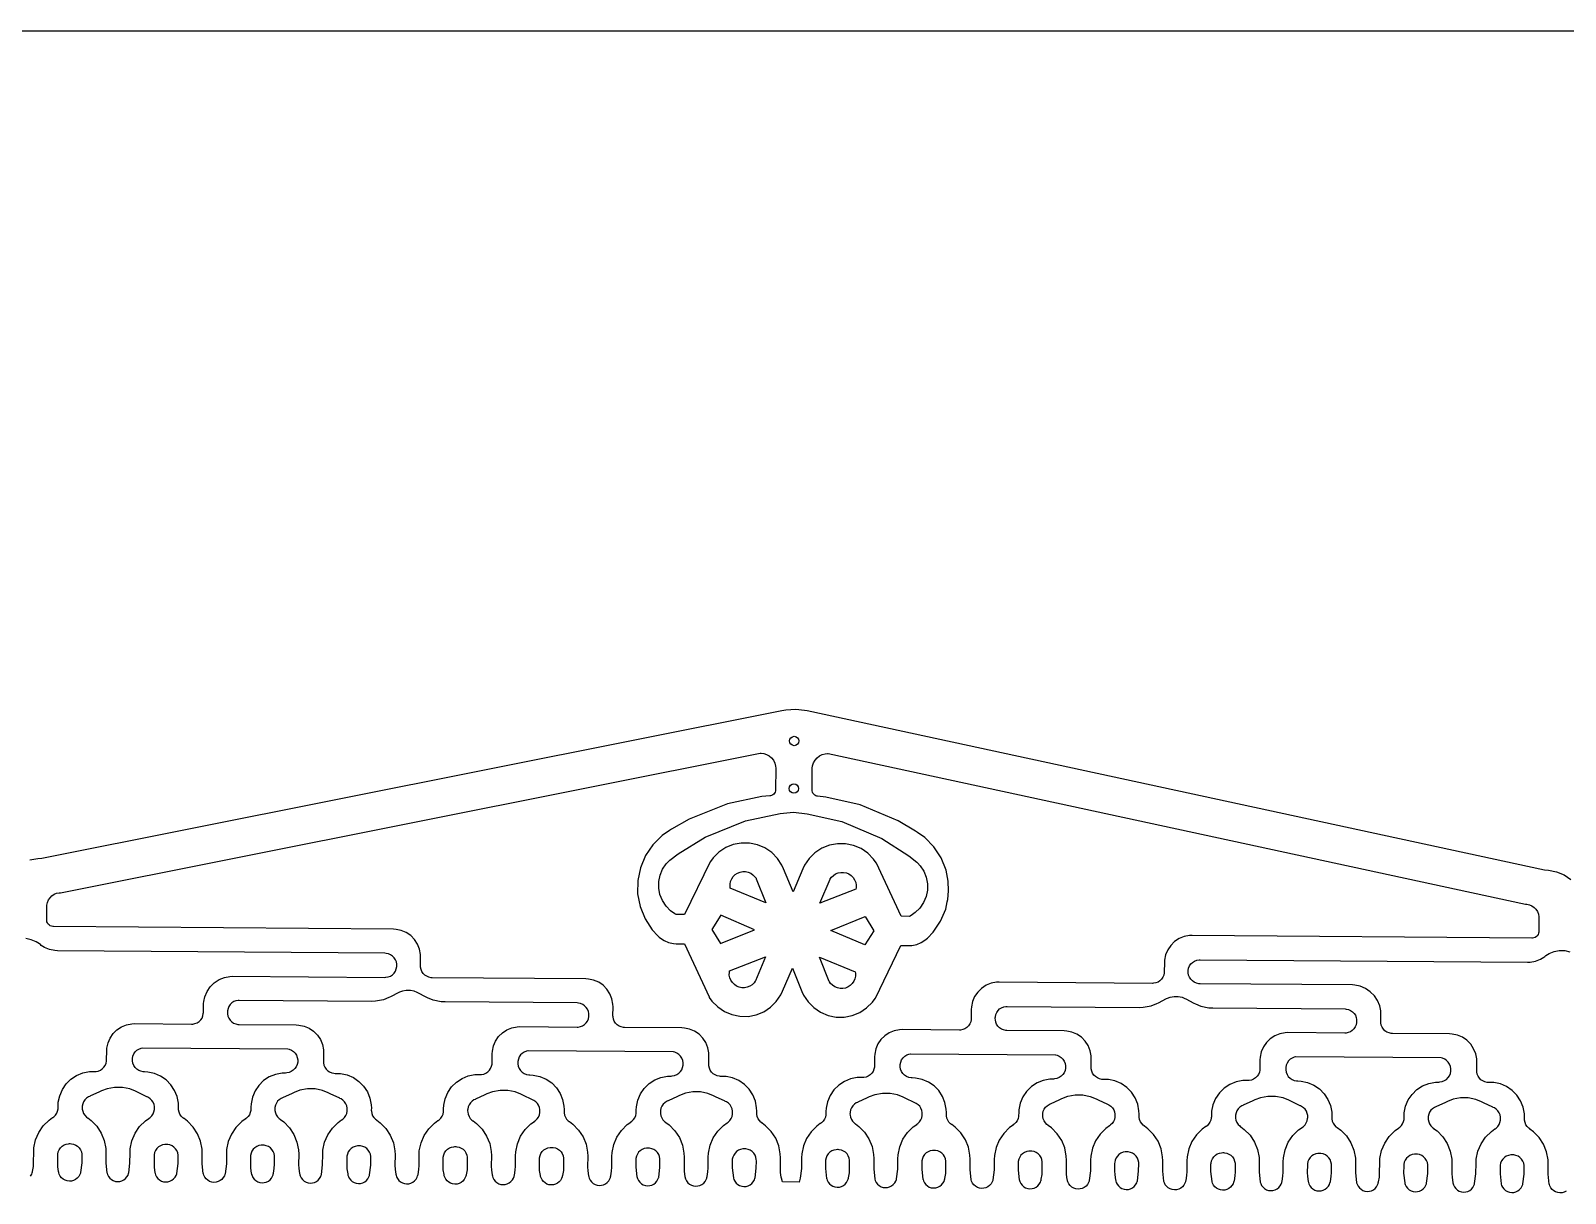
# Model space of a CAD drawing. Extents: x -7117 to 217883, y -155278 to 144722.
# Drawn here: x 82843 to 107368, y 126146 to 144722 of the extents above; entities that cross this region are included whole.
import ezdxf

# ---------------------------------------------------------------- set-up
doc = ezdxf.new("R2010")
doc.units = 13
doc.header["$MEASUREMENT"] = 0
for name, color, linetype in [('1 - Negative', 150, 'Continuous'), ('2-light', 80, 'Continuous'), ('3-dark', 170, 'Continuous')]:
    doc.layers.add(name, color=color, linetype=linetype)

msp = doc.modelspace()

# ---------------------------------------------------------------- linework, layer by layer
at = {"layer": '1 - Negative'}
msp.add_lwpolyline([(-7117, 144722), (217883, 144722), (217883, -155278), (-7117, -155278)], close=True, dxfattribs=at)
at = {"layer": '2-light'}
msp.add_lwpolyline([(82832, 131474), (82959, 131498), (83024, 131501), (83024, 131501), (94846, 133861), (94909, 133872), (95070, 133880), (95211, 133866), (95253, 133858), (107036, 131313), (107036, 131313), (107101, 131309), (107228, 131283), (107347, 131233), (107454, 131160)], dxfattribs=at)
at = {"layer": '3-dark'}
for points in [[(97494, 131194), (97472, 131310), (97393, 131504), (97278, 131680), (97130, 131829), (97015, 131913), (96983, 131932), (96707, 132098), (96098, 132354), (95550, 132477), (95419, 132491), (95418, 132491), (95408, 132493), (95389, 132499), (95372, 132509), (95357, 132522), (95345, 132537), (95337, 132555), (95332, 132574), (95330, 132588), (95330, 132591), (95333, 132924), (95333, 132939), (95339, 132978), (95355, 133025), (95379, 133067), (95411, 133104), (95450, 133134), (95494, 133156), (95541, 133169), (95575, 133172), (95585, 133172), (106729, 130766), (106751, 130764), (106793, 130756), (106832, 130739), (106868, 130715), (106898, 130684), (106922, 130648), (106938, 130608), (106946, 130565), (106947, 130544), (106946, 130332), (106945, 130321), (106941, 130300), (106932, 130280), (106920, 130262), (106905, 130247), (106887, 130235), (106867, 130227), (106845, 130223), (106835, 130223), (101404, 130265), (101361, 130263), (101276, 130247), (101196, 130215), (101124, 130167), (101063, 130107), (101014, 130036), (100980, 129956), (100963, 129872), (100960, 129829), (100959, 129686), (100958, 129667), (100951, 129631), (100937, 129598), (100916, 129567), (100890, 129542), (100859, 129521), (100825, 129508), (100789, 129501), (100771, 129500), (98318, 129519), (98275, 129517), (98190, 129501), (98110, 129469), (98038, 129421), (97977, 129361), (97928, 129290), (97894, 129210), (97877, 129126), (97875, 129083), (97873, 128940), (97872, 128921), (97865, 128885), (97851, 128852), (97830, 128821), (97804, 128796), (97773, 128775), (97739, 128762), (97703, 128755), (97685, 128754), (96772, 128761), (96729, 128759), (96644, 128743), (96564, 128711), (96492, 128664), (96431, 128603), (96382, 128532), (96349, 128452), (96331, 128368), (96329, 128325), (96327, 128182), (96326, 128163), (96319, 128127), (96305, 128094), (96284, 128063), (96258, 128038), (96227, 128018), (96193, 128004), (96157, 127997), (96139, 127996), (96106, 127996), (96052, 127994), (95946, 127974), (95846, 127933), (95756, 127874), (95679, 127799), (95619, 127709), (95577, 127610), (95555, 127505), (95552, 127451), (95551, 127418), (95550, 127399), (95543, 127363), (95529, 127330), (95508, 127299), (95482, 127274), (95466, 127262), (95465, 127262), (95462, 127259), (95406, 127219), (95314, 127128), (95241, 127021), (95191, 126902), (95165, 126775), (95161, 126711), (95160, 126543), (95140, 126387), (95124, 126326), (94856, 126328), (94842, 126389), (94839, 126403), (94827, 126481), (94824, 126545), (94826, 126713), (94823, 126778), (94799, 126905), (94750, 127025), (94679, 127133), (94588, 127225), (94533, 127267), (94530, 127269), (94529, 127270), (94513, 127281), (94488, 127307), (94468, 127338), (94454, 127372), (94447, 127408), (94446, 127426), (94446, 127459), (94444, 127513), (94424, 127619), (94383, 127719), (94324, 127809), (94249, 127886), (94159, 127947), (94060, 127989), (93955, 128011), (93901, 128014), (93868, 128014), (93849, 128015), (93813, 128022), (93780, 128037), (93749, 128057), (93724, 128083), (93704, 128114), (93690, 128148), (93683, 128184), (93682, 128202), (93683, 128345), (93681, 128388), (93665, 128473), (93633, 128553), (93586, 128625), (93525, 128687), (93454, 128735), (93374, 128769), (93290, 128786), (93247, 128789), (92334, 128796), (92315, 128797), (92280, 128804), (92246, 128819), (92215, 128839), (92190, 128865), (92170, 128896), (92156, 128930), (92149, 128966), (92148, 128984), (92149, 129127), (92148, 129170), (92131, 129255), (92099, 129335), (92052, 129407), (91991, 129469), (91920, 129517), (91840, 129551), (91756, 129568), (91713, 129571), (89260, 129590), (89242, 129591), (89206, 129598), (89172, 129613), (89142, 129633), (89116, 129659), (89096, 129690), (89082, 129724), (89075, 129760), (89074, 129778), (89075, 129921), (89074, 129964), (89057, 130049), (89025, 130129), (88978, 130201), (88917, 130263), (88846, 130311), (88766, 130345), (88682, 130362), (88639, 130365), (83208, 130407), (83197, 130408), (83176, 130412), (83156, 130421), (83138, 130433), (83123, 130448), (83111, 130466), (83103, 130486), (83099, 130507), (83099, 130518), (83101, 130730), (83102, 130752), (83111, 130794), (83127, 130834), (83152, 130869), (83182, 130899), (83218, 130923), (83258, 130939), (83301, 130947), (83322, 130948), (94503, 133181), (94518, 133180), (94557, 133175), (94603, 133159), (94646, 133135), (94683, 133102), (94713, 133064), (94734, 133020), (94747, 132972), (94751, 132938), (94751, 132929), (94748, 132596), (94748, 132590), (94746, 132574), (94739, 132556), (94730, 132539), (94717, 132524), (94701, 132512), (94684, 132503), (94666, 132498), (94657, 132497), (94527, 132485), (93977, 132370), (93364, 132124), (93085, 131963), (93053, 131944), (92936, 131862), (92787, 131715), (92669, 131541), (92587, 131348), (92544, 131142), (92543, 130932), (92582, 130726), (92661, 130532), (92776, 130356), (92866, 130258), (92887, 130239), (92908, 130221), (92965, 130183), (93038, 130152), (93117, 130136), (93156, 130134), (93156, 130134), (93156, 130134), (93289, 130133), (93684, 129284), (93688, 129277), (93730, 129218), (93822, 129125), (93930, 129052), (94050, 129001), (94178, 128974), (94308, 128973), (94436, 128998), (94557, 129047), (94666, 129118), (94759, 129210), (94832, 129317), (94860, 129375), (95017, 129743), (95168, 129373), (95195, 129314), (95266, 129206), (95358, 129113), (95466, 129040), (95586, 128989), (95714, 128962), (95844, 128961), (95972, 128986), (96093, 129035), (96202, 129107), (96295, 129198), (96339, 129256), (96343, 129263), (96343, 129263), (96750, 130106), (96883, 130105), (96883, 130105), (96883, 130105), (96923, 130106), (97002, 130121), (97076, 130151), (97133, 130188), (97154, 130205), (97154, 130205), (97175, 130224), (97267, 130321), (97385, 130495), (97467, 130688), (97491, 130804), (97498, 130841), (97511, 130977), (97503, 131135)], [(93135, 130614), (93069, 130661), (92996, 130736), (92938, 130823), (92899, 130920), (92880, 131022), (92880, 131126), (92902, 131229), (92942, 131325), (93001, 131411), (93047, 131459), (93057, 131469), (93057, 131469), (93188, 131568), (93622, 131838), (94265, 132098), (94819, 132215), (95036, 132235), (95253, 132211), (95805, 132086), (96444, 131816), (96874, 131540), (97003, 131438), (97014, 131428), (97059, 131379), (97116, 131292), (97155, 131195), (97175, 131093), (97174, 130989), (97153, 130886), (97112, 130790), (97053, 130704), (96979, 130631), (96912, 130585), (96887, 130571), (96754, 130572), (96360, 131421), (96356, 131427), (96313, 131486), (96221, 131579), (96113, 131653), (95993, 131704), (95866, 131730), (95735, 131731), (95607, 131707), (95486, 131658), (95377, 131586), (95284, 131495), (95211, 131387), (95183, 131329), (95026, 130962), (94876, 131331), (94848, 131390), (94777, 131498), (94686, 131591), (94578, 131665), (94458, 131716), (94330, 131742), (94199, 131743), (94071, 131719), (93950, 131670), (93841, 131598), (93748, 131507), (93705, 131448), (93701, 131442), (93293, 130599), (93160, 130600), (93160, 130600)], [(94022, 131022), (94019, 131044), (94020, 131087), (94029, 131130), (94046, 131170), (94071, 131207), (94102, 131238), (94139, 131262), (94179, 131278), (94223, 131287), (94267, 131286), (94310, 131277), (94350, 131260), (94386, 131235), (94417, 131204), (94435, 131179), (94439, 131172), (94594, 130786), (94022, 131022)], [(95617, 131163), (95622, 131170), (95639, 131195), (95671, 131225), (95707, 131250), (95748, 131266), (95791, 131274), (95835, 131274), (95878, 131265), (95919, 131248), (95955, 131223), (95986, 131192), (96010, 131155), (96027, 131114), (96035, 131071), (96035, 131028), (96031, 131007), (95456, 130780)], [(93867, 130135), (94412, 130357), (93870, 130588), (93726, 130362)], [(95631, 130347), (96177, 130570), (96317, 130342), (96173, 130116)], [(94012, 129698), (94587, 129925), (94426, 129541), (94422, 129534), (94404, 129510), (94373, 129479), (94336, 129455), (94295, 129438), (94252, 129430), (94208, 129430), (94165, 129439), (94125, 129456), (94088, 129481), (94057, 129512), (94033, 129549), (94017, 129590), (94008, 129633), (94009, 129677), (94012, 129698)], [(95449, 129918), (96021, 129682), (96021, 129682), (96024, 129661), (96024, 129617), (96015, 129574), (95998, 129534), (95973, 129498), (95941, 129467), (95905, 129443), (95864, 129426), (95821, 129418), (95777, 129418), (95734, 129427), (95693, 129444), (95657, 129469), (95626, 129500), (95609, 129525), (95605, 129532)], [(89029, 126431), (89030, 126435), (89033, 126448), (89046, 126526), (89049, 126590), (89051, 126759), (89054, 126823), (89081, 126950), (89131, 127069), (89204, 127176), (89296, 127267), (89352, 127307), (89355, 127309), (89356, 127310), (89372, 127321), (89398, 127347), (89419, 127377), (89433, 127411), (89440, 127447), (89441, 127465), (89442, 127498), (89445, 127552), (89466, 127658), (89508, 127757), (89569, 127846), (89646, 127922), (89736, 127981), (89836, 128022), (89942, 128042), (89996, 128044), (90029, 128044), (90047, 128045), (90083, 128051), (90117, 128065), (90148, 128085), (90174, 128111), (90194, 128141), (90209, 128175), (90216, 128211), (90217, 128229), (90218, 128372), (90221, 128415), (90238, 128500), (90272, 128579), (90320, 128651), (90382, 128711), (90454, 128759), (90534, 128791), (90619, 128807), (90662, 128809), (91575, 128802), (91593, 128803), (91629, 128809), (91663, 128823), (91694, 128843), (91720, 128869), (91740, 128899), (91755, 128933), (91762, 128969), (91763, 128987), (91763, 128998), (91763, 129017), (91756, 129053), (91742, 129087), (91722, 129117), (91696, 129143), (91666, 129164), (91632, 129178), (91596, 129186), (91578, 129187), (89467, 129203), (89402, 129207), (89275, 129233), (89187, 129268), (89161, 129281), (89032, 129350), (89018, 129357), (88974, 129374), (88911, 129387), (88846, 129388), (88783, 129376), (88739, 129359), (88725, 129352), (88595, 129285), (88568, 129273), (88480, 129239), (88353, 129215), (88288, 129212), (86177, 129229), (86159, 129228), (86123, 129221), (86089, 129208), (86058, 129187), (86032, 129162), (86011, 129131), (85997, 129098), (85990, 129062), (85988, 129043), (85988, 129032), (85989, 129014), (85996, 128978), (86010, 128944), (86030, 128913), (86056, 128887), (86086, 128867), (86120, 128852), (86156, 128845), (86174, 128844), (87087, 128837), (87130, 128834), (87214, 128817), (87294, 128783), (87365, 128735), (87426, 128673), (87473, 128601), (87506, 128521), (87522, 128437), (87523, 128393), (87522, 128250), (87523, 128232), (87530, 128196), (87544, 128162), (87564, 128131), (87590, 128105), (87620, 128085), (87654, 128070), (87690, 128063), (87708, 128062), (87741, 128062), (87795, 128059), (87900, 128037), (88000, 127995), (88089, 127934), (88164, 127857), (88224, 127767), (88264, 127667), (88284, 127561), (88287, 127507), (88286, 127474), (88287, 127456), (88294, 127420), (88308, 127386), (88328, 127355), (88354, 127329), (88369, 127318), (88370, 127317), (88373, 127315), (88428, 127274), (88519, 127181), (88590, 127073), (88639, 126953), (88663, 126826), (88666, 126762), (88664, 126593), (88667, 126529), (88679, 126451), (88682, 126437), (88683, 126434), (88683, 126431), (88690, 126411), (88705, 126380), (88727, 126352), (88753, 126330), (88783, 126312), (88816, 126301), (88851, 126297), (88886, 126299), (88919, 126308), (88951, 126324), (88978, 126345), (89001, 126371), (89018, 126402), (89027, 126425)], [(100953, 126338), (100952, 126342), (100934, 126498), (100936, 126666), (100933, 126730), (100909, 126858), (100860, 126977), (100789, 127086), (100698, 127178), (100643, 127219), (100640, 127221), (100639, 127222), (100624, 127234), (100598, 127260), (100578, 127290), (100564, 127324), (100557, 127360), (100556, 127379), (100557, 127412), (100554, 127466), (100534, 127571), (100494, 127671), (100434, 127761), (100359, 127838), (100270, 127899), (100170, 127941), (100065, 127963), (100011, 127966), (99978, 127966), (99960, 127967), (99924, 127975), (99890, 127989), (99860, 128010), (99834, 128036), (99814, 128066), (99800, 128100), (99793, 128136), (99792, 128155), (99793, 128298), (99792, 128341), (99776, 128425), (99743, 128505), (99696, 128577), (99635, 128639), (99564, 128687), (99484, 128721), (99400, 128739), (99357, 128741), (98444, 128748), (98426, 128749), (98390, 128757), (98356, 128771), (98326, 128792), (98300, 128818), (98280, 128848), (98266, 128882), (98259, 128918), (98258, 128937), (98258, 128948), (98260, 128966), (98267, 129002), (98281, 129036), (98302, 129066), (98328, 129092), (98359, 129112), (98393, 129126), (98429, 129132), (98447, 129133), (100558, 129117), (100623, 129119), (100750, 129144), (100838, 129177), (100865, 129190), (100865, 129190), (100995, 129257), (101009, 129263), (101053, 129280), (101116, 129292), (101181, 129291), (101244, 129278), (101288, 129261), (101302, 129254), (101431, 129185), (101457, 129172), (101545, 129137), (101672, 129111), (101737, 129107), (103848, 129091), (103866, 129090), (103902, 129082), (103936, 129068), (103966, 129048), (103992, 129021), (104012, 128991), (104026, 128957), (104033, 128921), (104033, 128903), (104033, 128892), (104032, 128873), (104025, 128837), (104010, 128804), (103990, 128773), (103964, 128747), (103933, 128727), (103899, 128714), (103863, 128707), (103845, 128706), (102932, 128713), (102889, 128711), (102804, 128695), (102724, 128663), (102652, 128615), (102590, 128555), (102542, 128484), (102508, 128404), (102491, 128320), (102488, 128277), (102487, 128134), (102486, 128115), (102479, 128079), (102464, 128046), (102444, 128015), (102418, 127990), (102387, 127969), (102353, 127956), (102317, 127949), (102299, 127948), (102266, 127948), (102212, 127946), (102106, 127926), (102006, 127885), (101916, 127826), (101839, 127751), (101778, 127661), (101736, 127562), (101715, 127456), (101712, 127403), (101711, 127370), (101710, 127351), (101703, 127315), (101689, 127282), (101668, 127251), (101642, 127226), (101626, 127214), (101625, 127214), (101622, 127211), (101566, 127171), (101474, 127080), (101401, 126973), (101351, 126854), (101324, 126727), (101321, 126663), (101319, 126495), (101316, 126430), (101303, 126352), (101300, 126339), (101299, 126335), (101297, 126329), (101288, 126306), (101271, 126276), (101248, 126249), (101221, 126228), (101189, 126212), (101156, 126203), (101121, 126201), (101086, 126205), (101053, 126216), (101023, 126234), (100997, 126257), (100975, 126284), (100960, 126315), (100953, 126335)], [(85603, 126458), (85602, 126462), (85585, 126618), (85586, 126786), (85583, 126850), (85559, 126977), (85510, 127097), (85439, 127205), (85349, 127298), (85294, 127339), (85290, 127341), (85289, 127342), (85274, 127353), (85248, 127380), (85228, 127410), (85214, 127444), (85207, 127480), (85206, 127498), (85207, 127531), (85204, 127585), (85184, 127691), (85144, 127791), (85085, 127881), (85009, 127958), (84920, 128019), (84820, 128061), (84715, 128083), (84661, 128086), (84642, 128087), (84605, 128095), (84570, 128109), (84538, 128131), (84512, 128158), (84491, 128190), (84476, 128225), (84469, 128262), (84470, 128300), (84477, 128337), (84492, 128372), (84514, 128404), (84541, 128431), (84572, 128451), (84608, 128466), (84629, 128471), (84631, 128471), (86952, 128453), (86954, 128452), (86975, 128447), (87010, 128432), (87042, 128411), (87068, 128384), (87089, 128352), (87103, 128317), (87111, 128280), (87110, 128242), (87103, 128204), (87088, 128169), (87066, 128138), (87039, 128111), (87007, 128090), (86972, 128076), (86935, 128069), (86916, 128068), (86862, 128066), (86756, 128046), (86656, 128005), (86566, 127946), (86489, 127870), (86429, 127781), (86387, 127682), (86365, 127576), (86362, 127522), (86361, 127489), (86360, 127471), (86353, 127435), (86339, 127401), (86318, 127371), (86292, 127345), (86276, 127334), (86275, 127333), (86272, 127331), (86216, 127291), (86124, 127200), (86051, 127093), (86001, 126974), (85975, 126847), (85971, 126783), (85970, 126615), (85950, 126459), (85949, 126455), (85947, 126449), (85939, 126426), (85921, 126396), (85898, 126369), (85871, 126348), (85839, 126332), (85806, 126323), (85771, 126321), (85736, 126325), (85703, 126336), (85673, 126354), (85647, 126376), (85625, 126404), (85610, 126435), (85604, 126455)], [(92109, 126407), (92109, 126411), (92113, 126424), (92126, 126502), (92129, 126566), (92131, 126734), (92134, 126799), (92161, 126926), (92211, 127045), (92284, 127152), (92376, 127243), (92432, 127283), (92435, 127285), (92436, 127286), (92452, 127297), (92478, 127323), (92498, 127353), (92513, 127387), (92520, 127423), (92521, 127441), (92521, 127474), (92525, 127528), (92546, 127634), (92588, 127733), (92649, 127822), (92726, 127898), (92816, 127957), (92916, 127998), (93022, 128018), (93076, 128020), (93095, 128021), (93132, 128028), (93167, 128042), (93199, 128063), (93226, 128090), (93248, 128121), (93262, 128156), (93270, 128193), (93270, 128231), (93263, 128269), (93249, 128304), (93228, 128336), (93201, 128363), (93170, 128384), (93135, 128399), (93114, 128404), (93112, 128405), (90791, 128423), (90788, 128422), (90767, 128418), (90732, 128403), (90700, 128382), (90673, 128356), (90652, 128324), (90637, 128289), (90629, 128252), (90629, 128214), (90636, 128177), (90651, 128141), (90671, 128110), (90698, 128083), (90730, 128061), (90765, 128046), (90802, 128039), (90821, 128038), (90875, 128035), (90980, 128013), (91080, 127971), (91169, 127910), (91244, 127833), (91304, 127743), (91344, 127643), (91364, 127537), (91366, 127483), (91366, 127450), (91367, 127432), (91374, 127396), (91388, 127362), (91408, 127331), (91433, 127305), (91449, 127294), (91450, 127293), (91453, 127291), (91508, 127250), (91599, 127157), (91670, 127049), (91719, 126929), (91743, 126802), (91746, 126737), (91744, 126569), (91747, 126505), (91759, 126427), (91762, 126413), (91763, 126410), (91763, 126407), (91770, 126387), (91785, 126356), (91806, 126328), (91833, 126305), (91863, 126288), (91896, 126277), (91931, 126273), (91966, 126275), (91999, 126284), (92030, 126300), (92058, 126321), (92081, 126347), (92098, 126378), (92107, 126401)], [(97873, 126362), (97872, 126366), (97855, 126522), (97856, 126690), (97853, 126754), (97829, 126882), (97780, 127001), (97709, 127110), (97619, 127202), (97564, 127243), (97560, 127245), (97559, 127246), (97544, 127258), (97518, 127284), (97498, 127314), (97484, 127348), (97477, 127384), (97476, 127403), (97477, 127436), (97474, 127490), (97454, 127595), (97414, 127695), (97355, 127786), (97279, 127862), (97190, 127923), (97090, 127965), (96985, 127987), (96931, 127990), (96912, 127991), (96875, 127999), (96840, 128014), (96808, 128035), (96782, 128062), (96761, 128094), (96746, 128129), (96739, 128166), (96740, 128204), (96747, 128242), (96762, 128277), (96784, 128308), (96811, 128335), (96842, 128356), (96878, 128370), (96899, 128375), (96901, 128375), (99222, 128357), (99224, 128357), (99245, 128351), (99280, 128337), (99312, 128315), (99338, 128288), (99359, 128256), (99373, 128221), (99381, 128184), (99380, 128146), (99373, 128108), (99358, 128073), (99336, 128042), (99309, 128015), (99277, 127995), (99242, 127980), (99205, 127973), (99186, 127972), (99132, 127970), (99026, 127950), (98926, 127909), (98836, 127850), (98759, 127775), (98699, 127685), (98657, 127586), (98635, 127481), (98632, 127427), (98631, 127394), (98630, 127375), (98623, 127339), (98609, 127306), (98588, 127275), (98562, 127250), (98546, 127238), (98545, 127238), (98542, 127235), (98486, 127195), (98394, 127104), (98321, 126997), (98271, 126878), (98245, 126751), (98241, 126687), (98240, 126519), (98220, 126363), (98219, 126359), (98217, 126353), (98209, 126330), (98191, 126300), (98168, 126273), (98141, 126252), (98109, 126236), (98076, 126227), (98041, 126225), (98006, 126229), (97973, 126240), (97943, 126258), (97917, 126281), (97895, 126308), (97880, 126339), (97874, 126359)], [(104379, 126311), (104379, 126315), (104383, 126328), (104396, 126406), (104399, 126471), (104401, 126639), (104404, 126703), (104431, 126830), (104481, 126949), (104554, 127056), (104646, 127147), (104702, 127187), (104705, 127189), (104706, 127190), (104722, 127202), (104748, 127227), (104768, 127258), (104783, 127291), (104790, 127327), (104791, 127346), (104791, 127379), (104795, 127432), (104816, 127538), (104858, 127637), (104919, 127726), (104996, 127802), (105086, 127861), (105186, 127902), (105292, 127922), (105346, 127924), (105365, 127925), (105402, 127932), (105437, 127946), (105469, 127967), (105496, 127994), (105518, 128025), (105532, 128060), (105540, 128098), (105540, 128136), (105533, 128173), (105519, 128208), (105498, 128240), (105471, 128267), (105440, 128288), (105405, 128303), (105384, 128309), (105382, 128309), (103061, 128327), (103058, 128327), (103037, 128322), (103002, 128307), (102970, 128287), (102943, 128260), (102922, 128228), (102907, 128193), (102899, 128156), (102899, 128118), (102906, 128081), (102921, 128046), (102941, 128014), (102968, 127987), (103000, 127965), (103035, 127951), (103072, 127943), (103091, 127942), (103145, 127939), (103250, 127917), (103350, 127875), (103439, 127814), (103514, 127737), (103574, 127647), (103614, 127547), (103634, 127441), (103636, 127388), (103636, 127355), (103637, 127336), (103644, 127300), (103658, 127266), (103678, 127236), (103703, 127209), (103719, 127198), (103720, 127197), (103723, 127195), (103778, 127154), (103869, 127062), (103940, 126953), (103989, 126833), (104013, 126706), (104016, 126642), (104014, 126474), (104032, 126318), (104033, 126314), (104033, 126311), (104040, 126291), (104055, 126260), (104076, 126233), (104103, 126210), (104133, 126192), (104166, 126181), (104201, 126177), (104236, 126179), (104269, 126188), (104300, 126204), (104328, 126225), (104351, 126252), (104368, 126282), (104377, 126305)], [(84409, 126467), (84410, 126471), (84430, 126627), (84431, 126795), (84431, 126795), (84435, 126859), (84461, 126986), (84511, 127105), (84584, 127212), (84676, 127303), (84732, 127343), (84735, 127345), (84736, 127346), (84752, 127357), (84778, 127383), (84799, 127414), (84813, 127447), (84820, 127483), (84821, 127501), (84821, 127512), (84821, 127531), (84814, 127567), (84800, 127601), (84780, 127631), (84754, 127658), (84724, 127678), (84704, 127687), (84701, 127689), (84550, 127760), (84518, 127777), (84427, 127813), (84308, 127838), (84185, 127839), (84065, 127816), (83974, 127781), (83942, 127765), (83790, 127696), (83786, 127695), (83767, 127686), (83736, 127666), (83710, 127640), (83689, 127609), (83675, 127576), (83668, 127540), (83667, 127521), (83666, 127510), (83667, 127492), (83674, 127456), (83688, 127422), (83708, 127392), (83734, 127365), (83749, 127354), (83750, 127353), (83754, 127351), (83809, 127310), (83899, 127217), (83970, 127109), (84019, 126989), (84043, 126862), (84046, 126798), (84045, 126630), (84062, 126474), (84063, 126470), (84064, 126467), (84070, 126447), (84085, 126416), (84107, 126388), (84133, 126366), (84163, 126348), (84196, 126337), (84231, 126333), (84266, 126335), (84299, 126344), (84331, 126360), (84358, 126381), (84381, 126408), (84399, 126438), (84407, 126461)], [(87489, 126443), (87490, 126447), (87509, 126602), (87511, 126771), (87514, 126835), (87541, 126962), (87591, 127081), (87664, 127188), (87756, 127279), (87812, 127319), (87815, 127321), (87816, 127322), (87832, 127333), (87858, 127359), (87879, 127389), (87893, 127423), (87900, 127459), (87901, 127477), (87901, 127488), (87901, 127507), (87894, 127543), (87880, 127577), (87860, 127607), (87834, 127634), (87804, 127654), (87784, 127663), (87781, 127665), (87630, 127736), (87598, 127753), (87507, 127789), (87388, 127814), (87265, 127815), (87145, 127792), (87054, 127757), (87022, 127741), (86870, 127672), (86866, 127671), (86847, 127662), (86816, 127641), (86790, 127616), (86769, 127585), (86755, 127552), (86747, 127516), (86746, 127497), (86746, 127486), (86747, 127468), (86754, 127432), (86768, 127398), (86788, 127367), (86814, 127341), (86829, 127330), (86830, 127329), (86833, 127327), (86888, 127286), (86979, 127193), (87050, 127085), (87099, 126965), (87123, 126838), (87126, 126774), (87126, 126774), (87124, 126606), (87127, 126541), (87139, 126463), (87142, 126450), (87143, 126446), (87144, 126443), (87150, 126423), (87165, 126392), (87187, 126364), (87213, 126342), (87243, 126324), (87276, 126313), (87311, 126309), (87346, 126311), (87379, 126320), (87411, 126336), (87438, 126357), (87461, 126383), (87478, 126414), (87487, 126437)], [(90569, 126419), (90570, 126423), (90573, 126436), (90586, 126514), (90589, 126578), (90591, 126747), (90591, 126747), (90594, 126811), (90621, 126938), (90671, 127057), (90744, 127164), (90836, 127255), (90892, 127295), (90895, 127297), (90896, 127298), (90912, 127309), (90938, 127335), (90958, 127365), (90973, 127399), (90980, 127435), (90981, 127453), (90981, 127464), (90981, 127483), (90974, 127519), (90960, 127553), (90940, 127583), (90914, 127609), (90884, 127630), (90864, 127639), (90861, 127641), (90709, 127712), (90677, 127729), (90587, 127765), (90467, 127790), (90345, 127791), (90225, 127768), (90134, 127733), (90102, 127717), (89949, 127648), (89946, 127646), (89926, 127638), (89896, 127617), (89870, 127592), (89849, 127561), (89835, 127528), (89827, 127492), (89826, 127473), (89826, 127462), (89827, 127444), (89834, 127408), (89848, 127374), (89868, 127343), (89893, 127317), (89909, 127306), (89910, 127305), (89913, 127303), (89968, 127262), (90059, 127169), (90130, 127061), (90179, 126941), (90203, 126814), (90206, 126750), (90204, 126581), (90207, 126517), (90219, 126439), (90222, 126425), (90223, 126422), (90223, 126419), (90230, 126399), (90245, 126368), (90267, 126340), (90293, 126317), (90323, 126300), (90356, 126289), (90391, 126285), (90426, 126287), (90459, 126296), (90491, 126312), (90518, 126333), (90541, 126359), (90558, 126390), (90567, 126413)], [(93649, 126395), (93649, 126399), (93653, 126412), (93666, 126490), (93669, 126554), (93671, 126722), (93674, 126787), (93701, 126914), (93751, 127033), (93824, 127140), (93916, 127231), (93972, 127271), (93975, 127273), (93976, 127274), (93992, 127285), (94018, 127311), (94038, 127341), (94053, 127375), (94060, 127411), (94061, 127429), (94061, 127440), (94060, 127459), (94054, 127495), (94040, 127529), (94020, 127559), (93994, 127585), (93964, 127606), (93944, 127615), (93941, 127617), (93789, 127688), (93757, 127705), (93667, 127741), (93547, 127766), (93425, 127767), (93305, 127744), (93214, 127709), (93182, 127693), (93029, 127624), (93026, 127622), (93006, 127613), (92976, 127593), (92950, 127568), (92929, 127537), (92915, 127504), (92907, 127468), (92906, 127449), (92906, 127438), (92907, 127420), (92914, 127384), (92928, 127350), (92948, 127319), (92973, 127293), (92989, 127282), (92990, 127281), (92993, 127279), (93048, 127238), (93139, 127145), (93210, 127037), (93259, 126917), (93283, 126790), (93286, 126725), (93286, 126725), (93284, 126557), (93287, 126493), (93299, 126415), (93302, 126401), (93303, 126398), (93303, 126395), (93310, 126375), (93325, 126344), (93346, 126316), (93373, 126293), (93403, 126276), (93436, 126265), (93471, 126261), (93506, 126263), (93539, 126272), (93570, 126288), (93598, 126309), (93621, 126335), (93638, 126366), (93647, 126388)], [(96679, 126371), (96680, 126375), (96700, 126531), (96701, 126699), (96701, 126699), (96705, 126763), (96731, 126890), (96781, 127009), (96854, 127116), (96946, 127207), (97002, 127247), (97005, 127250), (97006, 127250), (97022, 127262), (97048, 127287), (97069, 127318), (97083, 127351), (97090, 127387), (97091, 127406), (97092, 127417), (97091, 127435), (97084, 127471), (97070, 127505), (97050, 127536), (97024, 127562), (96994, 127582), (96974, 127592), (96971, 127593), (96820, 127664), (96788, 127681), (96697, 127717), (96578, 127742), (96455, 127743), (96335, 127720), (96245, 127686), (96212, 127669), (96060, 127600), (96056, 127599), (96037, 127590), (96006, 127570), (95980, 127544), (95959, 127514), (95945, 127480), (95938, 127444), (95937, 127426), (95936, 127415), (95937, 127396), (95944, 127360), (95958, 127326), (95978, 127296), (96004, 127270), (96019, 127258), (96020, 127257), (96024, 127255), (96079, 127214), (96169, 127122), (96240, 127014), (96289, 126894), (96313, 126767), (96316, 126702), (96315, 126534), (96332, 126378), (96333, 126374), (96334, 126371), (96340, 126352), (96355, 126320), (96377, 126293), (96403, 126270), (96433, 126252), (96466, 126241), (96501, 126237), (96536, 126239), (96569, 126248), (96601, 126264), (96628, 126285), (96651, 126312), (96669, 126342), (96677, 126365)], [(99413, 126350), (99412, 126354), (99409, 126367), (99397, 126445), (99394, 126510), (99396, 126678), (99396, 126678), (99393, 126742), (99369, 126870), (99320, 126989), (99249, 127098), (99158, 127190), (99103, 127231), (99100, 127233), (99099, 127234), (99084, 127246), (99058, 127272), (99038, 127302), (99024, 127336), (99017, 127372), (99016, 127391), (99016, 127402), (99017, 127420), (99025, 127456), (99039, 127490), (99060, 127520), (99086, 127546), (99117, 127566), (99136, 127575), (99140, 127576), (99292, 127645), (99324, 127661), (99415, 127696), (99535, 127719), (99658, 127718), (99777, 127693), (99868, 127657), (99900, 127640), (100051, 127569), (100054, 127568), (100074, 127558), (100104, 127538), (100130, 127512), (100150, 127481), (100164, 127447), (100171, 127411), (100171, 127393), (100171, 127382), (100170, 127363), (100163, 127327), (100149, 127294), (100128, 127263), (100102, 127238), (100086, 127226), (100085, 127226), (100082, 127223), (100026, 127183), (99934, 127092), (99861, 126985), (99811, 126866), (99784, 126739), (99781, 126675), (99779, 126507), (99760, 126351), (99759, 126347), (99757, 126341), (99748, 126318), (99731, 126288), (99708, 126261), (99681, 126240), (99649, 126224), (99616, 126215), (99581, 126213), (99546, 126217), (99513, 126228), (99483, 126246), (99457, 126269), (99435, 126296), (99420, 126327), (99414, 126347)], [(102839, 126323), (102840, 126327), (102843, 126340), (102856, 126418), (102859, 126483), (102861, 126651), (102861, 126651), (102864, 126715), (102891, 126842), (102941, 126961), (103014, 127068), (103106, 127159), (103162, 127199), (103165, 127202), (103166, 127202), (103182, 127214), (103208, 127239), (103228, 127270), (103243, 127303), (103250, 127339), (103251, 127358), (103251, 127369), (103251, 127387), (103244, 127423), (103230, 127457), (103210, 127488), (103184, 127514), (103154, 127534), (103134, 127544), (103131, 127545), (102979, 127616), (102947, 127633), (102857, 127669), (102737, 127694), (102615, 127695), (102495, 127672), (102404, 127637), (102372, 127621), (102219, 127552), (102216, 127551), (102196, 127542), (102166, 127522), (102140, 127496), (102119, 127466), (102105, 127432), (102097, 127396), (102096, 127378), (102096, 127367), (102097, 127348), (102104, 127312), (102118, 127278), (102138, 127248), (102164, 127222), (102179, 127210), (102180, 127209), (102183, 127207), (102238, 127166), (102329, 127074), (102400, 126965), (102449, 126845), (102473, 126718), (102476, 126654), (102474, 126486), (102492, 126330), (102493, 126326), (102493, 126323), (102500, 126303), (102515, 126272), (102537, 126245), (102563, 126222), (102593, 126204), (102626, 126193), (102661, 126189), (102696, 126191), (102729, 126200), (102761, 126216), (102788, 126237), (102811, 126264), (102828, 126294), (102837, 126317)], [(105919, 126299), (105919, 126303), (105939, 126459), (105941, 126627), (105944, 126691), (105971, 126818), (106021, 126937), (106094, 127044), (106186, 127135), (106242, 127175), (106245, 127177), (106246, 127178), (106262, 127189), (106288, 127215), (106308, 127246), (106323, 127279), (106330, 127315), (106331, 127334), (106331, 127345), (106330, 127363), (106324, 127399), (106310, 127433), (106290, 127463), (106264, 127490), (106234, 127510), (106214, 127519), (106211, 127521), (106059, 127592), (106027, 127609), (105937, 127645), (105817, 127670), (105695, 127671), (105575, 127648), (105484, 127613), (105452, 127597), (105299, 127528), (105296, 127527), (105276, 127518), (105246, 127498), (105220, 127472), (105199, 127442), (105185, 127408), (105177, 127372), (105176, 127354), (105176, 127343), (105177, 127324), (105184, 127288), (105198, 127254), (105218, 127224), (105243, 127197), (105259, 127186), (105260, 127185), (105263, 127183), (105318, 127142), (105409, 127050), (105480, 126941), (105529, 126821), (105553, 126694), (105556, 126630), (105556, 126630), (105554, 126462), (105557, 126397), (105569, 126319), (105572, 126306), (105573, 126302), (105573, 126299), (105580, 126279), (105595, 126248), (105616, 126221), (105643, 126198), (105673, 126180), (105706, 126169), (105741, 126165), (105776, 126167), (105809, 126176), (105840, 126192), (105868, 126213), (105891, 126240), (105908, 126270), (105917, 126293)], [(83293, 126476), (83292, 126480), (83289, 126493), (83277, 126571), (83275, 126636), (83276, 126755), (83277, 126773), (83284, 126809), (83298, 126843), (83319, 126873), (83345, 126899), (83376, 126919), (83410, 126932), (83446, 126939), (83464, 126940), (83475, 126940), (83493, 126939), (83529, 126931), (83563, 126917), (83593, 126897), (83619, 126870), (83639, 126840), (83653, 126806), (83660, 126770), (83661, 126752), (83660, 126633), (83640, 126477), (83639, 126473), (83637, 126467), (83629, 126444), (83611, 126414), (83588, 126387), (83561, 126366), (83530, 126350), (83496, 126341), (83461, 126339), (83426, 126343), (83393, 126354), (83363, 126372), (83337, 126395), (83315, 126422), (83300, 126453), (83294, 126473)], [(85179, 126461), (85180, 126465), (85200, 126621), (85200, 126739), (85200, 126758), (85193, 126794), (85179, 126828), (85159, 126858), (85133, 126885), (85103, 126905), (85069, 126919), (85033, 126927), (85015, 126928), (85004, 126928), (84986, 126927), (84950, 126920), (84916, 126907), (84885, 126887), (84859, 126861), (84838, 126830), (84824, 126797), (84817, 126761), (84815, 126743), (84815, 126624), (84817, 126559), (84829, 126481), (84832, 126468), (84833, 126464), (84834, 126461), (84840, 126441), (84855, 126410), (84877, 126382), (84903, 126360), (84933, 126342), (84966, 126331), (85001, 126327), (85036, 126329), (85069, 126338), (85101, 126354), (85128, 126375), (85151, 126402), (85169, 126432), (85177, 126455)], [(86719, 126449), (86720, 126453), (86723, 126466), (86736, 126544), (86739, 126609), (86740, 126727), (86740, 126746), (86733, 126782), (86719, 126816), (86699, 126846), (86673, 126873), (86643, 126893), (86609, 126907), (86573, 126915), (86555, 126916), (86544, 126916), (86526, 126915), (86490, 126908), (86456, 126895), (86425, 126874), (86399, 126849), (86378, 126818), (86364, 126785), (86356, 126749), (86355, 126730), (86355, 126612), (86357, 126547), (86369, 126469), (86372, 126456), (86373, 126452), (86374, 126449), (86380, 126429), (86395, 126398), (86417, 126370), (86443, 126348), (86473, 126330), (86506, 126319), (86541, 126315), (86576, 126317), (86609, 126326), (86641, 126342), (86668, 126363), (86691, 126389), (86708, 126420), (86717, 126443)], [(88259, 126437), (88260, 126441), (88279, 126596), (88280, 126715), (88280, 126734), (88273, 126770), (88259, 126804), (88239, 126834), (88213, 126861), (88183, 126881), (88149, 126895), (88113, 126903), (88095, 126904), (88084, 126904), (88066, 126903), (88030, 126896), (87996, 126883), (87965, 126862), (87939, 126837), (87918, 126806), (87904, 126773), (87896, 126737), (87895, 126718), (87894, 126599), (87897, 126535), (87909, 126457), (87912, 126444), (87913, 126440), (87913, 126437), (87920, 126417), (87935, 126386), (87957, 126358), (87983, 126336), (88013, 126318), (88046, 126307), (88081, 126303), (88116, 126305), (88149, 126314), (88181, 126330), (88208, 126351), (88231, 126377), (88248, 126408), (88257, 126431)], [(89453, 126428), (89452, 126431), (89449, 126445), (89437, 126523), (89434, 126587), (89435, 126706), (89436, 126725), (89444, 126761), (89458, 126794), (89479, 126825), (89505, 126850), (89535, 126871), (89569, 126884), (89605, 126891), (89624, 126892), (89635, 126892), (89653, 126891), (89689, 126883), (89723, 126869), (89753, 126849), (89779, 126822), (89799, 126792), (89813, 126758), (89820, 126722), (89820, 126703), (89819, 126584), (89816, 126520), (89803, 126442), (89800, 126429), (89799, 126425), (89797, 126419), (89788, 126396), (89771, 126365), (89748, 126339), (89721, 126318), (89689, 126302), (89656, 126293), (89621, 126291), (89586, 126295), (89553, 126306), (89523, 126323), (89497, 126346), (89475, 126374), (89460, 126405), (89453, 126425)], [(90993, 126416), (90992, 126419), (90989, 126433), (90977, 126511), (90974, 126575), (90975, 126694), (90976, 126713), (90984, 126749), (90998, 126782), (91019, 126813), (91045, 126838), (91075, 126859), (91109, 126872), (91145, 126879), (91164, 126880), (91175, 126880), (91193, 126879), (91229, 126871), (91263, 126857), (91293, 126836), (91319, 126810), (91339, 126780), (91353, 126746), (91360, 126710), (91360, 126691), (91359, 126572), (91356, 126508), (91343, 126430), (91339, 126417), (91339, 126413), (91337, 126407), (91328, 126384), (91311, 126353), (91288, 126327), (91261, 126306), (91229, 126290), (91196, 126281), (91161, 126279), (91126, 126283), (91093, 126294), (91063, 126311), (91036, 126334), (91015, 126362), (91000, 126393), (90993, 126413)], [(92879, 126401), (92879, 126405), (92899, 126560), (92900, 126679), (92899, 126698), (92893, 126734), (92879, 126768), (92859, 126798), (92833, 126824), (92803, 126845), (92769, 126859), (92733, 126867), (92715, 126868), (92704, 126868), (92685, 126867), (92649, 126860), (92615, 126847), (92585, 126826), (92559, 126801), (92538, 126770), (92524, 126737), (92516, 126701), (92515, 126682), (92514, 126563), (92532, 126407), (92533, 126404), (92533, 126401), (92540, 126381), (92555, 126350), (92576, 126322), (92603, 126299), (92633, 126282), (92666, 126271), (92701, 126267), (92736, 126269), (92769, 126278), (92800, 126294), (92828, 126315), (92851, 126341), (92868, 126372), (92877, 126395)], [(94418, 126389), (94419, 126393), (94439, 126548), (94440, 126667), (94439, 126686), (94433, 126722), (94419, 126756), (94399, 126786), (94373, 126812), (94343, 126833), (94309, 126847), (94273, 126855), (94255, 126856), (94244, 126856), (94225, 126855), (94189, 126848), (94155, 126834), (94125, 126814), (94099, 126789), (94078, 126758), (94064, 126725), (94056, 126689), (94055, 126670), (94054, 126551), (94072, 126395), (94073, 126392), (94073, 126389), (94079, 126369), (94095, 126338), (94116, 126310), (94143, 126287), (94173, 126270), (94206, 126259), (94241, 126255), (94276, 126257), (94309, 126266), (94340, 126282), (94368, 126303), (94391, 126329), (94408, 126360), (94417, 126382)], [(95909, 126377), (95910, 126381), (95913, 126395), (95926, 126472), (95930, 126537), (95931, 126656), (95930, 126674), (95923, 126710), (95909, 126744), (95889, 126775), (95863, 126801), (95833, 126821), (95799, 126836), (95763, 126843), (95745, 126844), (95734, 126844), (95716, 126843), (95680, 126837), (95646, 126823), (95615, 126803), (95589, 126777), (95568, 126747), (95554, 126713), (95547, 126677), (95546, 126659), (95545, 126540), (95562, 126384), (95563, 126380), (95564, 126377), (95570, 126358), (95585, 126326), (95607, 126299), (95633, 126276), (95663, 126258), (95696, 126247), (95731, 126243), (95766, 126245), (95800, 126255), (95831, 126270), (95858, 126291), (95881, 126318), (95899, 126348), (95907, 126371)], [(97449, 126365), (97450, 126369), (97453, 126383), (97466, 126460), (97470, 126525), (97470, 126644), (97470, 126662), (97463, 126698), (97449, 126732), (97429, 126763), (97403, 126789), (97373, 126809), (97339, 126824), (97303, 126831), (97285, 126832), (97274, 126832), (97256, 126831), (97220, 126825), (97186, 126811), (97155, 126791), (97129, 126765), (97108, 126735), (97094, 126701), (97087, 126665), (97085, 126647), (97085, 126528), (97102, 126372), (97103, 126368), (97104, 126365), (97110, 126346), (97125, 126314), (97147, 126287), (97173, 126264), (97203, 126246), (97236, 126235), (97271, 126231), (97306, 126233), (97339, 126242), (97371, 126258), (97398, 126279), (97421, 126306), (97439, 126336), (97447, 126359)], [(98989, 126353), (98990, 126357), (98993, 126370), (99006, 126448), (99010, 126513), (99010, 126632), (99010, 126650), (99003, 126686), (98989, 126720), (98969, 126751), (98943, 126777), (98913, 126797), (98879, 126812), (98843, 126819), (98825, 126820), (98814, 126820), (98796, 126819), (98760, 126813), (98726, 126799), (98695, 126779), (98669, 126753), (98648, 126723), (98634, 126689), (98626, 126653), (98625, 126635), (98625, 126516), (98642, 126360), (98643, 126356), (98644, 126353), (98650, 126333), (98665, 126302), (98687, 126275), (98713, 126252), (98743, 126234), (98776, 126223), (98811, 126219), (98846, 126221), (98879, 126230), (98911, 126246), (98938, 126267), (98961, 126294), (98979, 126324), (98987, 126347)], [(100529, 126341), (100530, 126345), (100549, 126501), (100550, 126620), (100550, 126638), (100543, 126674), (100529, 126708), (100509, 126739), (100483, 126765), (100453, 126785), (100419, 126800), (100383, 126807), (100365, 126808), (100354, 126808), (100336, 126807), (100300, 126801), (100266, 126787), (100235, 126767), (100209, 126741), (100188, 126711), (100174, 126677), (100166, 126641), (100165, 126623), (100164, 126504), (100167, 126439), (100179, 126361), (100182, 126348), (100183, 126344), (100183, 126341), (100190, 126321), (100205, 126290), (100227, 126263), (100253, 126240), (100283, 126222), (100316, 126211), (100351, 126207), (100386, 126209), (100419, 126218), (100451, 126234), (100478, 126255), (100501, 126282), (100518, 126312), (100527, 126335)], [(101723, 126332), (101722, 126336), (101704, 126492), (101705, 126611), (101706, 126629), (101714, 126665), (101728, 126699), (101749, 126729), (101775, 126755), (101805, 126775), (101839, 126789), (101875, 126795), (101894, 126796), (101905, 126796), (101923, 126795), (101959, 126788), (101993, 126773), (102023, 126753), (102049, 126727), (102069, 126696), (102083, 126662), (102090, 126626), (102090, 126608), (102089, 126489), (102086, 126424), (102073, 126346), (102070, 126333), (102069, 126329), (102067, 126323), (102058, 126300), (102041, 126270), (102018, 126243), (101991, 126222), (101959, 126206), (101926, 126197), (101891, 126195), (101856, 126199), (101823, 126210), (101793, 126228), (101767, 126251), (101745, 126278), (101730, 126309), (101723, 126329)], [(103609, 126317), (103609, 126321), (103613, 126334), (103626, 126412), (103629, 126477), (103630, 126596), (103630, 126614), (103623, 126650), (103609, 126684), (103589, 126715), (103563, 126741), (103533, 126761), (103499, 126776), (103463, 126783), (103445, 126784), (103434, 126784), (103415, 126783), (103379, 126776), (103345, 126763), (103315, 126743), (103289, 126717), (103268, 126687), (103254, 126653), (103246, 126617), (103245, 126599), (103244, 126480), (103247, 126415), (103259, 126337), (103262, 126324), (103263, 126320), (103263, 126317), (103270, 126297), (103285, 126266), (103306, 126239), (103333, 126216), (103363, 126198), (103396, 126187), (103431, 126183), (103466, 126185), (103499, 126194), (103531, 126210), (103558, 126231), (103581, 126258), (103598, 126288), (103607, 126311)], [(105149, 126305), (105149, 126309), (105169, 126465), (105170, 126584), (105169, 126602), (105163, 126638), (105149, 126672), (105129, 126703), (105103, 126729), (105073, 126749), (105039, 126764), (105003, 126771), (104985, 126772), (104974, 126772), (104955, 126771), (104919, 126764), (104885, 126751), (104855, 126731), (104829, 126705), (104808, 126675), (104794, 126641), (104786, 126605), (104785, 126587), (104784, 126468), (104802, 126312), (104803, 126308), (104803, 126305), (104810, 126285), (104825, 126254), (104846, 126227), (104873, 126204), (104903, 126186), (104936, 126175), (104971, 126171), (105006, 126173), (105039, 126182), (105070, 126198), (105098, 126219), (105121, 126246), (105138, 126276), (105147, 126299)], [(106688, 126293), (106689, 126297), (106709, 126453), (106710, 126572), (106709, 126590), (106703, 126626), (106689, 126660), (106669, 126690), (106643, 126717), (106613, 126737), (106579, 126752), (106543, 126759), (106525, 126760), (106514, 126760), (106495, 126759), (106459, 126752), (106425, 126739), (106395, 126719), (106369, 126693), (106348, 126663), (106334, 126629), (106326, 126593), (106325, 126575), (106324, 126456), (106342, 126300), (106343, 126296), (106343, 126293), (106350, 126273), (106365, 126242), (106386, 126215), (106413, 126192), (106443, 126174), (106476, 126163), (106511, 126159), (106546, 126161), (106579, 126170), (106610, 126186), (106638, 126207), (106661, 126234), (106678, 126264), (106687, 126287)]]:
    msp.add_lwpolyline(points, close=True, dxfattribs=at)
for points in [[(82841, 126420), (82859, 126450), (82867, 126473), (82869, 126479), (82870, 126483), (82873, 126496), (82886, 126574), (82890, 126639), (82891, 126807), (82895, 126871), (82921, 126998), (82971, 127117), (83044, 127224), (83136, 127315), (83192, 127355), (83195, 127357), (83196, 127358), (83212, 127369), (83238, 127395), (83259, 127426), (83273, 127459), (83280, 127495), (83281, 127514), (83282, 127547), (83285, 127600), (83307, 127706), (83349, 127805), (83409, 127894), (83486, 127970), (83576, 128029), (83676, 128070), (83782, 128090), (83836, 128092), (83869, 128092), (83887, 128093), (83923, 128100), (83957, 128113), (83988, 128133), (84014, 128159), (84035, 128189), (84049, 128223), (84056, 128259), (84057, 128277), (84059, 128420), (84061, 128464), (84079, 128548), (84112, 128627), (84161, 128699), (84222, 128759), (84294, 128807), (84374, 128839), (84459, 128855), (84502, 128857), (85415, 128850), (85433, 128851), (85469, 128858), (85503, 128871), (85534, 128891), (85560, 128917), (85581, 128947), (85595, 128981), (85602, 129017), (85603, 129035), (85605, 129178), (85608, 129210), (85625, 129285), (85661, 129370), (85712, 129446), (85778, 129511), (85855, 129561), (85940, 129596), (86024, 129612), (86064, 129615), (88501, 129596), (88520, 129597), (88557, 129604), (88592, 129618), (88623, 129639), (88650, 129665), (88671, 129696), (88686, 129731), (88694, 129768), (88694, 129806), (88687, 129843), (88673, 129878), (88652, 129909), (88626, 129936), (88594, 129957), (88560, 129972), (88523, 129980), (88504, 129981), (83271, 130022), (83228, 130024), (83144, 130042), (83064, 130075), (83013, 130108), (82998, 130119), (82984, 130131), (82932, 130164), (82853, 130197), (82768, 130215)], [(107380, 126180), (107349, 126164), (107315, 126155), (107281, 126153), (107246, 126157), (107213, 126168), (107183, 126186), (107156, 126209), (107135, 126236), (107119, 126267), (107113, 126287), (107113, 126290), (107112, 126294), (107094, 126450), (107096, 126618), (107093, 126682), (107069, 126809), (107020, 126929), (106949, 127037), (106858, 127130), (106803, 127171), (106800, 127173), (106799, 127174), (106783, 127185), (106758, 127212), (106738, 127242), (106724, 127276), (106717, 127312), (106716, 127331), (106716, 127364), (106714, 127417), (106694, 127523), (106653, 127623), (106594, 127713), (106519, 127790), (106429, 127851), (106330, 127893), (106225, 127915), (106171, 127918), (106138, 127918), (106119, 127919), (106083, 127927), (106050, 127941), (106019, 127961), (105994, 127988), (105974, 128018), (105960, 128052), (105953, 128088), (105952, 128106), (105953, 128249), (105951, 128293), (105935, 128377), (105903, 128457), (105856, 128529), (105795, 128591), (105724, 128639), (105644, 128673), (105560, 128690), (105517, 128693), (104604, 128700), (104585, 128701), (104550, 128709), (104516, 128723), (104485, 128743), (104460, 128770), (104440, 128800), (104426, 128834), (104419, 128870), (104418, 128888), (104419, 129031), (104417, 129063), (104401, 129139), (104366, 129224), (104316, 129301), (104251, 129366), (104175, 129418), (104090, 129454), (104006, 129472), (103966, 129475), (101530, 129494), (101511, 129495), (101474, 129503), (101439, 129518), (101408, 129539), (101382, 129566), (101361, 129597), (101347, 129632), (101340, 129669), (101340, 129707), (101348, 129744), (101362, 129779), (101384, 129810), (101410, 129836), (101442, 129857), (101477, 129871), (101514, 129878), (101533, 129879), (106765, 129838), (106808, 129840), (106893, 129856), (106973, 129889), (107025, 129921), (107040, 129932), (107055, 129943), (107107, 129975), (107187, 130007), (107272, 130023), (107358, 130023), (107442, 130005)]]:
    msp.add_lwpolyline(points, dxfattribs=at)
for centre in [(95045, 133373), (95039, 132612)]:
    msp.add_circle(centre, 75, dxfattribs=at)

doc.saveas('drawing.dxf')
